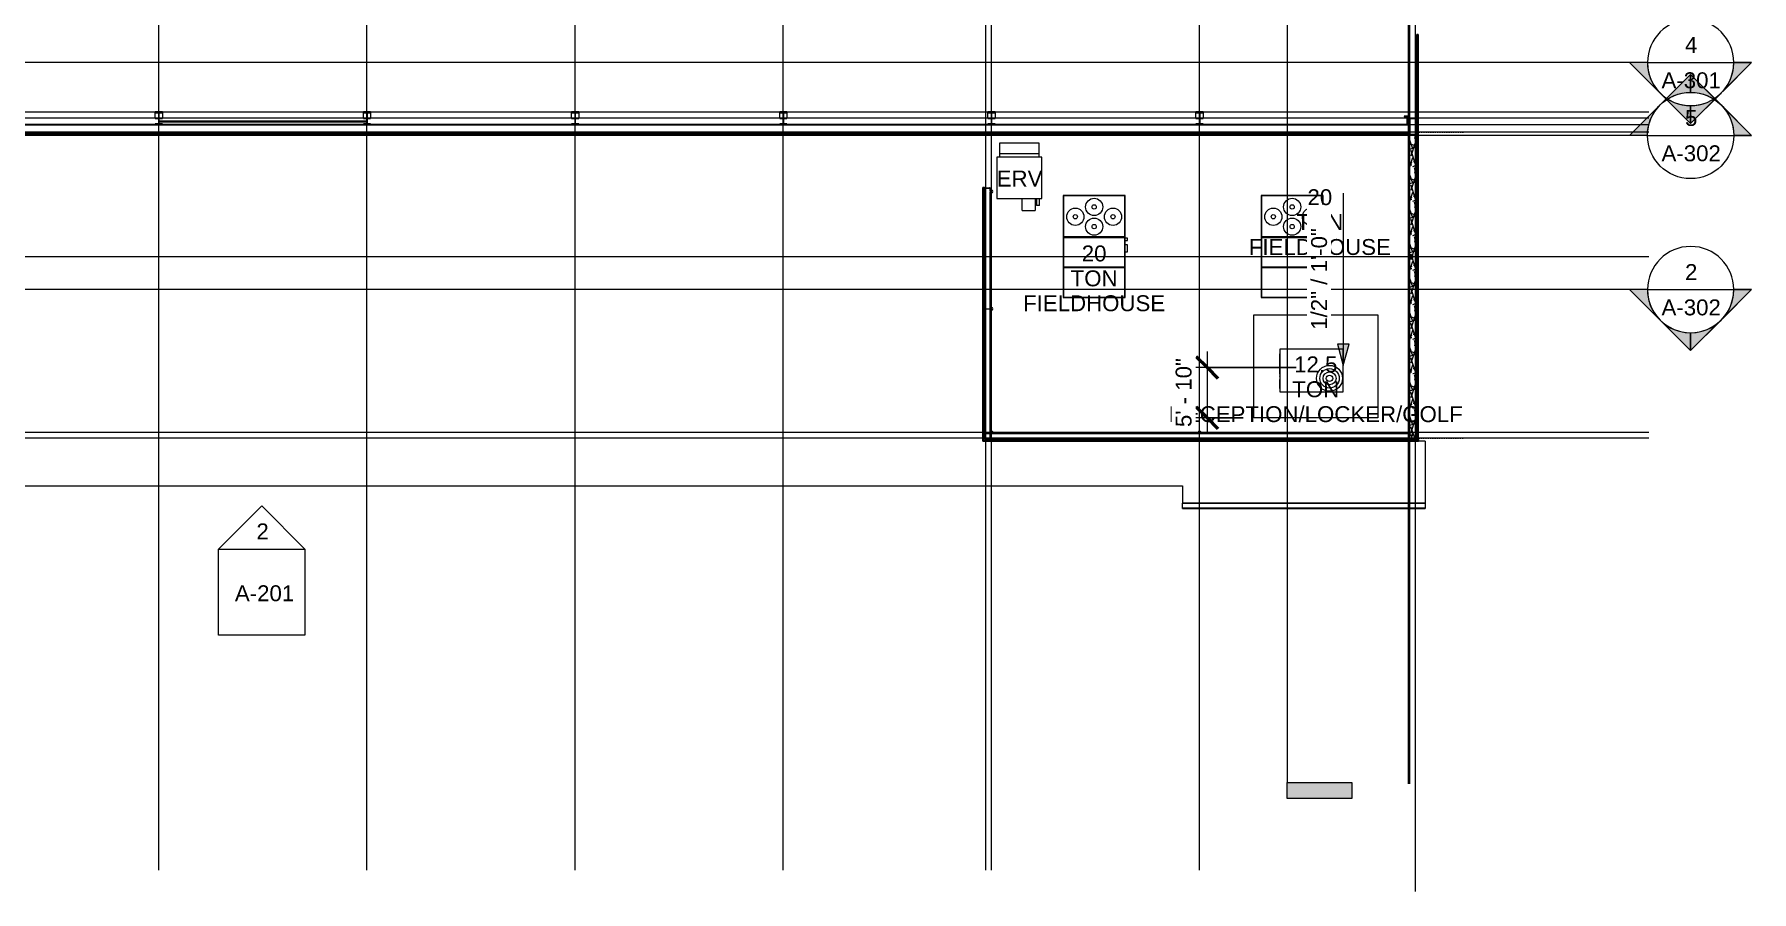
# Model space of a CAD drawing. Header units: inches. Extents: x 21400 to 32582, y -23426 to -19984.
# Drawn here: x 30193 to 32582, y -23426 to -22234 of the extents above; entities that cross this region are included whole.
import ezdxf

# ---------------------------------------------------------------- set-up
doc = ezdxf.new("R2010")
doc.units = ezdxf.units.IN
doc.header["$MEASUREMENT"] = 0
doc.linetypes.add('Dash', pattern=[0.25, 0.125, -0.125])
doc.linetypes.add('Grid Line 1_2_', pattern=[0.875, 0.5, -0.125, 0.125, -0.125])
for name, color, linetype, lineweight in [('A-ANNO-DIMS', 211, 'Continuous', 9), ('A-ANNO-DIMS-240', 211, 'Continuous', 9), ('A-DETL', 90, 'Continuous', 9), ('A-GLAZ-CWMG', 51, 'Continuous', 9), ('A-ROOF', 132, 'Continuous', 9), ('A-ROOF-OTLN', 132, 'Continuous', 9), ('A-WALL', 113, 'Continuous', 9), ('A-WALL-PATT', 111, 'Continuous', 25), ('G-ANNO-DIMS', 111, 'Continuous', 9), ('G-ANNO-SYMB', 111, 'Continuous', 9), ('I-WALL', 2, 'Continuous', 9), ('L-SITE-WALL', 31, 'Continuous', 9), ('M-EQPM', 50, 'Continuous', 9), ('M-EQPM-IDEN', 50, 'Continuous', 9), ('S-BEAM', 12, 'Continuous', 9), ('S-COLS', 52, 'Continuous', 9), ('S-GRID', 1, 'Continuous', 9)]:
    doc.layers.add(name, color=color, linetype=linetype, lineweight=lineweight)
doc.styles.add('Arial_1', font='arial.ttf', dxfattribs={"height": 22.129491})
doc.dimstyles.new('Linear_-_3_32__Arial', dxfattribs={"dimscale": 12, "dimtxt": 22.5, "dimasz": 2.5, "dimexe": 1.875, "dimexo": 1.25, "dimgap": 1.25, "dimtad": 1, "dimdec": 4, "dimrnd": 0.0625, "dimzin": 1, "dimdsep": 46, "dimlunit": 4, "dimtxsty": 'Arial_1', "dimblk1": 'OBLIQUE', "dimblk2": 'OBLIQUE', "dimsah": 1, "dimcen": 0.09, "dimdle": 1.875, "dimazin": 0, "dimtfac": 1, "dimtdec": 4, "dimtix": 1, "dimtmove": 0, "dimatfit": 3, "dimfxl": 1, "dimtvp": 1, "dimtfill": 1, "dimfrac": 2, "dimtolj": 1, "dimtzin": 0, "dimarcsym": 2})
pattern_1 = [(45, (5832.94, 0), (-23.758788, 23.758788), []), (45, (5832.94, 36), (-23.758788, 23.758788), [])]
pattern_2 = [(225, (31524.33, -22360.053), (23.758788, -23.758788), []), (225, (31524.33, -22396.053), (23.758788, -23.758788), [])]
pattern_3 = [(225, (31234.83, -22360.053), (23.758788, -23.758788), []), (225, (31234.83, -22396.053), (23.758788, -23.758788), [])]
pattern_4 = [(225, (30945.33, -22360.053), (23.758788, -23.758788), []), (225, (30945.33, -22396.053), (23.758788, -23.758788), [])]
pattern_5 = [(225, (30655.83, -22360.053), (23.758788, -23.758788), []), (225, (30655.83, -22396.053), (23.758788, -23.758788), [])]
pattern_6 = [(225, (30366.33, -22360.053), (23.758788, -23.758788), []), (225, (30366.33, -22396.053), (23.758788, -23.758788), [])]
pattern_7 = [(225, (31813.83, -22360.053), (23.758788, -23.758788), []), (225, (31813.83, -22396.053), (23.758788, -23.758788), [])]

# ---------------------------------------------------------------- blocks, each defined once
blk = doc.blocks.new('AHU-Rooftop-Carrier 48TC 15-28 ton - TC025-1347267-Roof Low')
at = {"layer": 'M-EQPM'}
for p, q in [((-67.5, 43.2), (-70.7, 43.2)), ((-70.7, 43.2), (-70.7, -43.2)), ((-70.3, 42.5), (-70.3, -42.5)), ((70, 42.7), (-70, 42.7)), ((-44.1, 43.3), (-67.5, 43.3)), ((-67.5, 43.3), (-67.5, 42.7)), ((-67.5, 42.7), (-44.1, 42.7)), ((-44.1, 42.7), (-44.1, 43.3)), ((-20, 43.2), (-44.1, 43.2)), ((-29.1, 42.7), (-29.1, -42.7)), ((-28.1, 42.7), (-28.1, -42.7)), ((9.8, 43.3), (-20, 43.3)), ((-20, 43.3), (-20, 42.7)), ((-20, 42.7), (9.8, 42.7)), ((9.8, 42.7), (9.8, 43.3)), ((70.8, 43.2), (9.8, 43.2)), ((12.6, 42.7), (12.6, -42.7)), ((14.1, 42.7), (14.1, -42.7)), ((70.3, -42.5), (70.3, 42.5)), ((70.8, -43.2), (70.8, 43.2)), ((-70.7, -43.2), (-7.5, -43.2)), ((-70, -42.7), (70, -42.7)), ((2.5, -42.7), (-7.5, -42.7)), ((-7.5, -42.7), (-7.5, -46.3)), ((-7.5, -46.3), (2.5, -46.3)), ((2.5, -46.3), (2.5, -42.7)), ((2.5, -43.2), (8.1, -43.2)), ((11.6, -42.7), (8.1, -42.7)), ((8.1, -42.7), (8.1, -46.3)), ((8.1, -46.3), (11.6, -46.3)), ((11.6, -46.3), (11.6, -42.7)), ((11.6, -43.2), (70.8, -43.2))]:
    blk.add_line(p, q, dxfattribs=at)
for centre, radius in [((41.3, 26.2), 12), ((41.3, 26.2), 3), ((27.6, 0), 12), ((27.6, 0), 3), ((55, 0), 12), ((55, 0), 3), ((41.3, -26.2), 12), ((41.3, -26.2), 3)]:
    blk.add_circle(centre, radius, dxfattribs=at)
for centre, start, end in [((-70, 42.5), 90, 180), ((70, 42.5), 0, 90), ((-70, -42.5), 180, 270), ((70, -42.5), 270, 0)]:
    blk.add_arc(centre, 0.25, start, end, dxfattribs=at)
blk = doc.blocks.new('Carrier_48TC_Standard_Efficiency_Gas_Heat_Electric_Cooling_Packaged_Rooftop_Unit_3_to_15_nominal_tons - 12_5 ton 48TC__14-1350227-Roof Low')
at = {"layer": 'M-EQPM'}
for p, q in [((-92.1, -77.8), (-92.1, 65.7)), ((-92.1, 65.7), (80.1, 65.7)), ((80.1, 65.7), (80.1, -77.8)), ((44.1, 29.7), (-44.1, 29.7)), ((-44.1, 29.7), (-44.1, -29.8)), ((44.1, -29.8), (44.1, 29.7)), ((44.2, 24.7), (44.1, 24.7)), ((44.2, 24.7), (44.2, 12.1)), ((44.1, 12.1), (44.2, 12.1)), ((44.2, 8.1), (44.1, 8.1)), ((44.1, 7.1), (44.2, 7.1)), ((44.2, 4.9), (44.1, 4.9)), ((44.2, 7.1), (44.2, 8.1)), ((44.2, 8.1), (44.2, 7.1)), ((44.2, 4.9), (44.2, -23.5)), ((44.1, -23.5), (44.2, -23.5)), ((-44.1, -29.8), (44.1, -29.8)), ((80.1, -77.8), (-92.1, -77.8))]:
    blk.add_line(p, q, dxfattribs=at)
for radius in [18, 13.5, 9, 4.5]:
    blk.add_circle((-25.1, 10.7), radius, dxfattribs=at)
blk = doc.blocks.new('he3xrtf - 115 V Single Phase-880047-Roof Low')
at = {"layer": 'M-EQPM', "lineweight": 15}
for p, q in [((28.6, 31.2), (-28.6, 31.2)), ((-28.6, 31.2), (-28.6, -31.2)), ((28.6, -31.2), (28.6, 31.2)), ((28.6, 27), (33.8, 27)), ((28.6, -27), (28.6, 27)), ((33.8, 27), (48.5, 27)), ((33.8, 27), (33.8, -27)), ((48.5, 27), (48.5, -27)), ((-45.4, -4), (-28.6, -4)), ((-45.4, -4), (-45.4, -22)), ((-28.6, -22), (-45.4, -22)), ((-38.7, -27.8), (-38.7, -23.8)), ((-28.6, -23.8), (-38.7, -23.8)), ((-28.6, -4), (-28.6, -22)), ((-38.7, -27.8), (-28.6, -27.8)), ((-28.6, -31.2), (28.6, -31.2)), ((33.8, -27), (28.6, -27)), ((48.5, -27), (33.8, -27))]:
    blk.add_line(p, q, dxfattribs=at)
blk = doc.blocks.new('columns and girder2 - one-1334686-Roof Low')
at = {"layer": 'S-BEAM'}
h = blk.add_hatch(dxfattribs=at)
h.set_pattern_fill('FP_5', color=256, style=0, pattern_type=2)
h.set_pattern_definition(pattern_2)
h.paths.add_polyline_path([(-5, -1.3), (-5, -2), (5, -2), (5, -1.3), (0, -1.3)], flags=0)
h.paths.add_polyline_path([(-5, -17), (-5, -18.5), (5, -18.5), (5, -17)], flags=0)
h.paths.add_polyline_path([(5, -1204.9), (-5, -1204.9), (-5, -1206.4), (5, -1206.4)], flags=0)
h.paths.add_polyline_path([(5, -1224.3), (-5, -1224.3), (-5, -1225), (5, -1225)], flags=0)
h = blk.add_hatch(dxfattribs=at)
h.set_pattern_fill('FP_5', color=256, style=0, pattern_type=2)
h.set_pattern_definition(pattern_2)
h.paths.add_polyline_path([(0.6, -2), (-0.6, -2), (-0.6, -17), (0.6, -17)], flags=0)
h.paths.add_polyline_path([(0.6, -1206.4), (-0.6, -1206.4), (-0.6, -1224.3), (0.6, -1224.3)], flags=0)
at = {"layer": 'S-BEAM', "lineweight": 15}
for p, q in [((-5, -1.3), (-5, -2)), ((-5, -2), (5, -2)), ((5, -17), (-5, -17)), ((-5, -17), (-5, -18.5)), ((-5, -18.5), (5, -18.5)), ((0.6, -2), (-0.6, -2)), ((-0.6, -2), (-0.6, -17)), ((-0.6, -17), (0.6, -17)), ((0.6, -17), (0.6, -2)), ((5, -2), (5, -1.3)), ((5, -18.5), (5, -17)), ((5, -1204.9), (-5, -1204.9)), ((-5, -1204.9), (-5, -1206.4)), ((-5, -1206.4), (5, -1206.4)), ((0.6, -1206.4), (-0.6, -1206.4)), ((-0.6, -1206.4), (-0.6, -1224.3)), ((0.6, -1224.3), (0.6, -1206.4)), ((5, -1206.4), (5, -1204.9)), ((5, -1224.3), (-5, -1224.3)), ((-5, -1224.3), (-5, -1225)), ((-0.6, -1224.3), (0.6, -1224.3)), ((5, -1225), (5, -1224.3))]:
    blk.add_line(p, q, dxfattribs=at)
at = {"layer": 'S-BEAM'}
for p, q in [((-5, -17), (-5, -9.2)), ((-0.6, -9.2), (-5, -9.2)), ((5, -9.2), (0.6, -9.2)), ((5, -9.2), (5, -17)), ((-5, -1213.3), (-5, -1206.4)), ((-5, -1213.3), (-0.6, -1213.3)), ((0.6, -1213.3), (5, -1213.3)), ((5, -1206.4), (5, -1213.3))]:
    blk.add_line(p, q, dxfattribs=at)
blk = doc.blocks.new('columns and girder2 - one-V1-Roof Low')
at = {"layer": 'S-BEAM'}
h = blk.add_hatch(dxfattribs=at)
h.set_pattern_fill('FP_6', color=256, style=0, pattern_type=2)
h.set_pattern_definition(pattern_3)
h.paths.add_polyline_path([(0, -1.3), (-5, -1.3), (-5, -2), (5, -2), (5, -1.3)], flags=0)
h.paths.add_polyline_path([(5, -17), (-5, -17), (-5, -18.5), (5, -18.5)], flags=0)
h.paths.add_polyline_path([(5, -1204.9), (-5, -1204.9), (-5, -1206.4), (5, -1206.4)], flags=0)
h.paths.add_polyline_path([(-5, -1224.3), (-5, -1225), (5, -1225), (5, -1224.3)], flags=0)
h = blk.add_hatch(dxfattribs=at)
h.set_pattern_fill('FP_6', color=256, style=0, pattern_type=2)
h.set_pattern_definition(pattern_3)
h.paths.add_polyline_path([(0.6, -2), (-0.6, -2), (-0.6, -17), (0.6, -17)], flags=0)
h.paths.add_polyline_path([(-0.6, -1206.4), (-0.6, -1224.3), (0.6, -1224.3), (0.6, -1206.4)], flags=0)
at = {"layer": 'S-BEAM', "lineweight": 15}
for p, q in [((-5, -1.3), (-5, -2)), ((-5, -2), (5, -2)), ((5, -17), (-5, -17)), ((-5, -17), (-5, -18.5)), ((-5, -18.5), (5, -18.5)), ((0.6, -2), (-0.6, -2)), ((-0.6, -2), (-0.6, -17)), ((-0.6, -17), (0.6, -17)), ((0.6, -17), (0.6, -2)), ((5, -2), (5, -1.3)), ((5, -18.5), (5, -17)), ((5, -1204.9), (-5, -1204.9)), ((-5, -1204.9), (-5, -1206.4)), ((-5, -1206.4), (5, -1206.4)), ((0.6, -1206.4), (-0.6, -1206.4)), ((-0.6, -1206.4), (-0.6, -1224.3)), ((0.6, -1224.3), (0.6, -1206.4)), ((5, -1206.4), (5, -1204.9)), ((5, -1224.3), (-5, -1224.3)), ((-5, -1224.3), (-5, -1225)), ((-0.6, -1224.3), (0.6, -1224.3)), ((5, -1225), (5, -1224.3))]:
    blk.add_line(p, q, dxfattribs=at)
at = {"layer": 'S-BEAM'}
for p, q in [((-5, -17), (-5, -9.2)), ((-0.6, -9.2), (-5, -9.2)), ((5, -9.2), (0.6, -9.2)), ((5, -9.2), (5, -17)), ((-5, -1213.3), (-5, -1206.4)), ((-5, -1213.3), (-0.6, -1213.3)), ((0.6, -1213.3), (5, -1213.3)), ((5, -1206.4), (5, -1213.3))]:
    blk.add_line(p, q, dxfattribs=at)
blk = doc.blocks.new('columns and girder2 - one-V2-Roof Low')
at = {"layer": 'S-BEAM'}
h = blk.add_hatch(dxfattribs=at)
h.set_pattern_fill('FP_7', color=256, style=0, pattern_type=2)
h.set_pattern_definition(pattern_4)
h.paths.add_polyline_path([(0, -1.3), (-5, -1.3), (-5, -2), (5, -2), (5, -1.3)], flags=0)
h.paths.add_polyline_path([(5, -17), (-5, -17), (-5, -18.5), (5, -18.5)], flags=0)
h.paths.add_polyline_path([(-5, -1204.9), (-5, -1206.4), (5, -1206.4), (5, -1204.9)], flags=0)
h.paths.add_polyline_path([(-5, -1224.3), (-5, -1225), (5, -1225), (5, -1224.3)], flags=0)
h = blk.add_hatch(dxfattribs=at)
h.set_pattern_fill('FP_7', color=256, style=0, pattern_type=2)
h.set_pattern_definition(pattern_4)
h.paths.add_polyline_path([(0.6, -2), (-0.6, -2), (-0.6, -17), (0.6, -17)], flags=0)
h.paths.add_polyline_path([(-0.6, -1206.4), (-0.6, -1224.3), (0.6, -1224.3), (0.6, -1206.4)], flags=0)
at = {"layer": 'S-BEAM', "lineweight": 15}
for p, q in [((-5, -1.3), (-5, -2)), ((-5, -2), (5, -2)), ((5, -17), (-5, -17)), ((-5, -17), (-5, -18.5)), ((-5, -18.5), (5, -18.5)), ((0.6, -2), (-0.6, -2)), ((-0.6, -2), (-0.6, -17)), ((-0.6, -17), (0.6, -17)), ((0.6, -17), (0.6, -2)), ((5, -2), (5, -1.3)), ((5, -18.5), (5, -17)), ((5, -1204.9), (-5, -1204.9)), ((-5, -1204.9), (-5, -1206.4)), ((-5, -1206.4), (5, -1206.4)), ((0.6, -1206.4), (-0.6, -1206.4)), ((-0.6, -1206.4), (-0.6, -1224.3)), ((0.6, -1224.3), (0.6, -1206.4)), ((5, -1206.4), (5, -1204.9)), ((5, -1224.3), (-5, -1224.3)), ((-5, -1224.3), (-5, -1225)), ((-0.6, -1224.3), (0.6, -1224.3)), ((5, -1225), (5, -1224.3))]:
    blk.add_line(p, q, dxfattribs=at)
at = {"layer": 'S-BEAM'}
for p, q in [((-5, -17), (-5, -9.2)), ((-0.6, -9.2), (-5, -9.2)), ((5, -9.2), (0.6, -9.2)), ((5, -9.2), (5, -17)), ((-5, -1213.3), (-5, -1206.4)), ((-5, -1213.3), (-0.6, -1213.3)), ((0.6, -1213.3), (5, -1213.3)), ((5, -1206.4), (5, -1213.3))]:
    blk.add_line(p, q, dxfattribs=at)
blk = doc.blocks.new('columns and girder2 - one-V3-Roof Low')
at = {"layer": 'S-BEAM'}
h = blk.add_hatch(dxfattribs=at)
h.set_pattern_fill('FP_8', color=256, style=0, pattern_type=2)
h.set_pattern_definition(pattern_5)
h.paths.add_polyline_path([(5, -1.3), (-5, -1.3), (-5, -2), (5, -2)], flags=0)
h.paths.add_polyline_path([(5, -17), (-5, -17), (-5, -18.5), (5, -18.5)], flags=0)
h.paths.add_polyline_path([(-3.2, -1204.9), (-5, -1204.9), (-5, -1206.4), (5, -1206.4), (5, -1204.9)], flags=0)
h.paths.add_polyline_path([(-5, -1224.3), (-5, -1225), (5, -1225), (5, -1224.3)], flags=0)
h = blk.add_hatch(dxfattribs=at)
h.set_pattern_fill('FP_8', color=256, style=0, pattern_type=2)
h.set_pattern_definition(pattern_5)
h.paths.add_polyline_path([(0.6, -2), (-0.6, -2), (-0.6, -17), (0.6, -17), (0.6, -5.7), (0.2, -5.6), (0.2, -5.6), (-0.2, -5.6), (-0.3, -5.4), (-0.2, -4.8), (-0.2, -4.8), (0, -4.7), (0.6, -4.7), (0.6, -3.9)], flags=0)
h.paths.add_polyline_path([(0.6, -1206.4), (-0.6, -1206.4), (-0.6, -1224.3), (0.6, -1224.3), (0.6, -1216.2), (-0.1, -1216.2), (-0.3, -1216.1), (-0.3, -1215.5), (-0.3, -1215.4), (0, -1215.2), (0.6, -1215.2), (0.6, -1214.4)], flags=0)
at = {"layer": 'S-BEAM', "lineweight": 15}
for p, q in [((-5, -1.3), (-5, -2)), ((-5, -2), (5, -2)), ((5, -17), (-5, -17)), ((-5, -17), (-5, -18.5)), ((-5, -18.5), (5, -18.5)), ((0.6, -2), (-0.6, -2)), ((-0.6, -2), (-0.6, -17)), ((-0.6, -17), (0.6, -17)), ((0.6, -4.7), (0.6, -2)), ((0.6, -17), (0.6, -5.7)), ((5, -2), (5, -1.3)), ((5, -18.5), (5, -17)), ((5, -1204.9), (-5, -1204.9)), ((-5, -1204.9), (-5, -1206.4)), ((-5, -1206.4), (5, -1206.4)), ((0.6, -1206.4), (-0.6, -1206.4)), ((-0.6, -1206.4), (-0.6, -1224.3)), ((0.6, -1215.2), (0.6, -1206.4)), ((0.6, -1224.3), (0.6, -1216.2)), ((5, -1206.4), (5, -1204.9)), ((5, -1224.3), (-5, -1224.3)), ((-5, -1224.3), (-5, -1225)), ((-0.6, -1224.3), (0.6, -1224.3)), ((5, -1225), (5, -1224.3))]:
    blk.add_line(p, q, dxfattribs=at)
at = {"layer": 'S-BEAM'}
for p, q in [((-5, -17), (-5, -9.2)), ((-0.6, -9.2), (-5, -9.2)), ((5, -9.2), (0.6, -9.2)), ((5, -9.2), (5, -17)), ((-5, -1213.3), (-5, -1206.4)), ((-5, -1213.3), (-0.6, -1213.3)), ((0.6, -1213.3), (5, -1213.3)), ((5, -1206.4), (5, -1213.3))]:
    blk.add_line(p, q, dxfattribs=at)
blk = doc.blocks.new('columns and girder2 - one-V4-Roof Low')
at = {"layer": 'S-BEAM'}
h = blk.add_hatch(dxfattribs=at)
h.set_pattern_fill('FP_9', color=256, style=0, pattern_type=2)
h.set_pattern_definition(pattern_6)
h.paths.add_polyline_path([(-5, -1.3), (-5, -2), (5, -2), (5, -1.3), (0, -1.3)], flags=0)
h.paths.add_polyline_path([(1, -17), (-5, -17), (-5, -18.5), (5, -18.5), (5, -17)], flags=0)
h.paths.add_polyline_path([(5, -1204.9), (-5, -1204.9), (-5, -1206.4), (5, -1206.4)], flags=0)
h.paths.add_polyline_path([(-5, -1224.3), (-5, -1225), (5, -1225), (5, -1224.3)], flags=0)
h = blk.add_hatch(dxfattribs=at)
h.set_pattern_fill('FP_9', color=256, style=0, pattern_type=2)
h.set_pattern_definition(pattern_6)
h.paths.add_polyline_path([(0.6, -2), (-0.6, -2), (-0.6, -4.7), (0.1, -4.8), (0.3, -4.9), (0.4, -5.3), (0.3, -5.6), (-0.2, -5.7), (-0.6, -5.7), (-0.6, -17), (0.6, -17), (0.6, -3.9)], flags=0)
h.paths.add_polyline_path([(-0.6, -1206.4), (-0.6, -1215.2), (-0.3, -1215.2), (0, -1215.5), (0, -1215.9), (0, -1216.1), (-0.5, -1216.2), (-0.6, -1216.2), (-0.6, -1224.3), (0.6, -1224.3), (0.6, -1206.4)], flags=0)
at = {"layer": 'S-BEAM', "lineweight": 15}
for p, q in [((-5, -1.3), (-5, -2)), ((-5, -2), (5, -2)), ((5, -17), (-5, -17)), ((-5, -17), (-5, -18.5)), ((-5, -18.5), (5, -18.5)), ((0.6, -2), (-0.6, -2)), ((-0.6, -2), (-0.6, -4.7)), ((-0.6, -5.7), (-0.6, -17)), ((-0.6, -17), (0.6, -17)), ((0.6, -17), (0.6, -2)), ((5, -2), (5, -1.3)), ((5, -18.5), (5, -17)), ((5, -1204.9), (-5, -1204.9)), ((-5, -1204.9), (-5, -1206.4)), ((-5, -1206.4), (5, -1206.4)), ((0.6, -1206.4), (-0.6, -1206.4)), ((-0.6, -1206.4), (-0.6, -1215.2)), ((-0.6, -1216.2), (-0.6, -1224.3)), ((0.6, -1224.3), (0.6, -1206.4)), ((5, -1206.4), (5, -1204.9)), ((5, -1224.3), (-5, -1224.3)), ((-5, -1224.3), (-5, -1225)), ((-0.6, -1224.3), (0.6, -1224.3)), ((5, -1225), (5, -1224.3))]:
    blk.add_line(p, q, dxfattribs=at)
at = {"layer": 'S-BEAM'}
for p, q in [((-5, -17), (-5, -9.2)), ((-0.6, -9.2), (-5, -9.2)), ((5, -9.2), (0.6, -9.2)), ((5, -9.2), (5, -17)), ((-5, -1213.3), (-5, -1206.4)), ((-5, -1213.3), (-0.6, -1213.3)), ((0.6, -1213.3), (5, -1213.3)), ((5, -1206.4), (5, -1213.3))]:
    blk.add_line(p, q, dxfattribs=at)
blk = doc.blocks.new('columns and girder2 - one-V10-Roof Low')
at = {"layer": 'S-BEAM'}
h = blk.add_hatch(dxfattribs=at)
h.set_pattern_fill('FP_15', color=256, style=0, pattern_type=2)
h.set_pattern_definition(pattern_7)
h.paths.add_polyline_path([(5, -1.3), (-5, -1.3), (-5, -2), (5, -2)], flags=0)
h.paths.add_polyline_path([(-5, -17), (-5, -18.5), (5, -18.5), (5, -17)], flags=0)
h.paths.add_polyline_path([(5, -1204.9), (-5, -1204.9), (-5, -1206.4), (5, -1206.4)], flags=0)
h.paths.add_polyline_path([(-5, -1224.3), (-5, -1225), (5, -1225), (5, -1224.3), (-0.1, -1224.3)], flags=0)
h = blk.add_hatch(dxfattribs=at)
h.set_pattern_fill('FP_15', color=256, style=0, pattern_type=2)
h.set_pattern_definition(pattern_7)
h.paths.add_polyline_path([(0.6, -2), (-0.6, -2), (-0.6, -17), (0.6, -17)], flags=0)
h.paths.add_polyline_path([(-0.6, -1206.4), (-0.6, -1224.3), (0.6, -1224.3), (0.6, -1206.4)], flags=0)
at = {"layer": 'S-BEAM', "lineweight": 15}
for p, q in [((-5, -1.3), (-5, -2)), ((-5, -2), (5, -2)), ((5, -17), (-5, -17)), ((-5, -17), (-5, -18.5)), ((-5, -18.5), (5, -18.5)), ((0.6, -2), (-0.6, -2)), ((-0.6, -2), (-0.6, -17)), ((-0.6, -17), (0.6, -17)), ((0.6, -17), (0.6, -2)), ((5, -2), (5, -1.3)), ((5, -18.5), (5, -17)), ((5, -1204.9), (-5, -1204.9)), ((-5, -1204.9), (-5, -1206.4)), ((-5, -1206.4), (5, -1206.4)), ((0.6, -1206.4), (-0.6, -1206.4)), ((-0.6, -1206.4), (-0.6, -1224.3)), ((0.6, -1224.3), (0.6, -1206.4)), ((5, -1206.4), (5, -1204.9)), ((5, -1224.3), (-5, -1224.3)), ((-5, -1224.3), (-5, -1225)), ((-0.6, -1224.3), (0.6, -1224.3)), ((5, -1225), (5, -1224.3))]:
    blk.add_line(p, q, dxfattribs=at)
at = {"layer": 'S-BEAM'}
for p, q in [((-5, -17), (-5, -9.2)), ((-0.6, -9.2), (-5, -9.2)), ((5, -9.2), (0.6, -9.2)), ((5, -9.2), (5, -17)), ((-5, -1213.3), (-5, -1206.4)), ((-5, -1213.3), (-0.6, -1213.3)), ((0.6, -1213.3), (5, -1213.3)), ((5, -1206.4), (5, -1213.3))]:
    blk.add_line(p, q, dxfattribs=at)
blk = doc.blocks.new('Girt_C - 8_D-1253520-Roof Low')
at = {"layer": 'S-BEAM'}
for p, q in [((26273.4, -22350.9), (26273.4, -22359.1)), ((26273.4, -22350.9), (26273.6, -22350.9)), ((26273.6, -22350.9), (26281.2, -22350.9)), ((26281.2, -22350.9), (26281.4, -22350.9)), ((26281.4, -22372.9), (26281.4, -22350.9)), ((26273.4, -22359.6), (26273.4, -22372.9))]:
    blk.add_line(p, q, dxfattribs=at)
blk = doc.blocks.new('Girt_C - 8_D-1253561-Roof Low')
at = {"layer": 'S-BEAM'}
for p, q in [((25682.1, -22447.2), (25681.5, -22447.2)), ((25681.6, -22447.4), (25681.6, -22447.2)), ((25681.6, -22447.2), (25682.2, -22447.2)), ((25681.6, -22447.4), (25681.6, -22447.2)), ((25689.3, -22447.4), (25681.7, -22447.4)), ((25681.7, -22447.4), (25689.3, -22447.4)), ((25682.2, -22447.2), (25682.2, -22447.4)), ((25689.5, -22447.2), (25688.9, -22447.2)), ((25688.9, -22447.2), (25689.4, -22447.2)), ((25688.9, -22447.2), (25688.9, -22447.4)), ((25689.4, -22447.2), (25689.4, -22447.4)), ((25689.4, -22447.2), (25689.4, -22447.4)), ((25689.5, -22447.4), (25689.5, -22447.2)), ((25689.5, -22451.6), (25689.5, -22447.4)), ((25689.5, -22614.9), (25689.5, -22452.7))]:
    blk.add_line(p, q, dxfattribs=at)
for centre, major_axis, start_param, end_param in [((25681.7, -22447.4), (0.188, 0), 3.141593, 4.712389), ((25681.7, -22447.4), (0.0782, 0), 3.194692, 4.712389), ((25689.3, -22447.4), (0.0782, 0), 4.712389, 6.246137), ((25689.3, -22447.4), (0.188, 0), 4.712389, 6.283185)]:
    blk.add_ellipse(centre, major_axis=major_axis, ratio=0.041631, start_param=start_param, end_param=end_param, dxfattribs=at)
blk = doc.blocks.new('Girt_Z - 10_D-1241661-Roof Low')
at = {"layer": 'S-BEAM'}
for p, q in [((26272.9, -22360.1), (22791.4, -22360.1)), ((26272.9, -22360.2), (22791.4, -22360.2)), ((26265.4, -22359.6), (22799.4, -22359.6)), ((26272.9, -22359.6), (26272.9, -22360.1)), ((26272.9, -22360.1), (26272.9, -22360.2))]:
    blk.add_line(p, q, dxfattribs=at)
blk = doc.blocks.new('Girt_Z - 10_D-1223975-Roof Low')
at = {"layer": 'S-BEAM'}
for p, q in [((26271.4, -22233.7), (26271.4, -22347.6)), ((26272, -22233.7), (26272, -22347.6)), ((26272, -22233.7), (26272, -22347.6)), ((26281.4, -22350.9), (26281.4, -22233.7)), ((26271.4, -22348), (26271.4, -22359.1)), ((26272, -22348), (26272, -22359.1)), ((26272, -22348), (26272, -22359.1))]:
    blk.add_line(p, q, dxfattribs=at)
blk = doc.blocks.new('Rectangular Mullion - Profile_Polycarbonate_right-1125060-Roof Low')
at = {"layer": 'A-GLAZ-CWMG', "lineweight": 13}
for p, q in [((0, 1.141125), (-3.622, 1.141125)), ((-3.622, 1.141125), (-3.622, 0.787125)), ((-3.622, 0.787125), (-3.372, 0.787125)), ((-3.5595, 0.849625), (-3.5595, 1.078625)), ((-3.5595, 1.078625), (-0.0625, 1.078625)), ((-3.372, 0.849625), (-3.5595, 0.849625)), ((-3.372, 0.787125), (-3.372, 0.849625)), ((-0.0625, 1.078625), (-0.0625, -0.922375)), ((0, -0.984875), (0, 1.141125)), ((-2.7715, -0.859875), (-2.834, -0.859875)), ((-2.834, -0.859875), (-2.834, -0.984875)), ((-2.834, -0.984875), (0, -0.984875)), ((-2.7715, -0.922375), (-2.7715, -0.859875)), ((-0.0625, -0.922375), (-2.7715, -0.922375))]:
    blk.add_line(p, q, dxfattribs=at)
blk = doc.blocks.new('Girt_C - 8_D-1355457-Roof Low')
at = {"layer": 'S-BEAM'}
for p, q in [((25690.8, -22789.2), (25689.6, -22789.2)), ((25689.6, -22789.4), (25689.6, -22789.2)), ((25689.6, -22797), (25689.6, -22789.4)), ((25689.6, -22797.2), (25689.6, -22797)), ((25980.3, -22789.2), (25692, -22789.2)), ((26272.7, -22789.2), (25981.5, -22789.2)), ((26273.4, -22797.1), (26273.4, -22797.2))]:
    blk.add_line(p, q, dxfattribs=at)
blk = doc.blocks.new('Girt_C - 8_D-1264130-Roof Low')
at = {"layer": 'S-BEAM'}
for p, q in [((25681.5, -22615.4), (25681.7, -22615.4)), ((25681.7, -22615.4), (25689.3, -22615.4)), ((25689.5, -22786.8), (25689.5, -22616)), ((25681.7, -22789.1), (25681.5, -22789.1)), ((25689.3, -22789.1), (25681.7, -22789.1)), ((25689.5, -22789.1), (25689.3, -22789.1)), ((25689.5, -22789.1), (25689.5, -22787.9))]:
    blk.add_line(p, q, dxfattribs=at)
blk = doc.blocks.new('Round Bar - 1_-1257056-Roof Low')
at = {"layer": 'S-BEAM'}
for p, q in [((24678.6, -22354.3), (24533.4, -22354.3)), ((24533.4, -22355.3), (24678.6, -22355.3))]:
    blk.add_line(p, q, dxfattribs=at)
for start_param, end_param in [(0, 3.141593), (3.141593, 6.283185)]:
    blk.add_ellipse((24533.4, -22354.8), major_axis=(0, 0.5), ratio=0.73532, start_param=start_param, end_param=end_param, dxfattribs=at)
blk = doc.blocks.new('Round Bar - 1_-1257174-Roof Low')
at = {"layer": 'S-BEAM'}
for p, q in [((24822.9, -22354.3), (24677.6, -22354.3)), ((24677.7, -22355.3), (24822.9, -22355.3))]:
    blk.add_line(p, q, dxfattribs=at)
for start_param, end_param in [(0, 3.141593), (3.141593, 6.283185)]:
    blk.add_ellipse((24822.9, -22354.8), major_axis=(0, 0.5), ratio=0.73532, start_param=start_param, end_param=end_param, dxfattribs=at)
blk = doc.blocks.new('Section - 3_32_ x 3_8_-18514-Roof Low')
at = {"layer": 'G-ANNO-SYMB'}
blk.add_hatch(color=256, dxfattribs=at).paths.add_polyline_path([(0, 0.375), (0, 0), (-0.09375, 0), (-0.09375, 0.375)], flags=0)
for p, q in [((0, 0.375), (-0.09375, 0.375)), ((-0.09375, 0.375), (-0.09375, 0)), ((0, 0), (0, 0.375)), ((-0.09375, 0), (0, 0))]:
    blk.add_line(p, q, dxfattribs=at)
blk = doc.blocks.new('Section - Section Head - Filled-1526-Roof Low')
at = {"layer": 'G-ANNO-SYMB'}
h = blk.add_hatch(color=256, dxfattribs=at)
edge = h.paths.add_edge_path(flags=0)
edge.add_line((-0.4268, 0.1768), (-0.25, 0.3536))
edge.add_line((-0.25, 0.3536), (-0.25, 0.25))
edge.add_arc((-0.25, 0), 0.25, 90, 135)
h = blk.add_hatch(color=256, dxfattribs=at)
edge = h.paths.add_edge_path(flags=0)
edge.add_arc((-0.25, 0), 0.25, 45, 90)
edge.add_line((-0.25, 0.25), (-0.25, 0.3536))
edge.add_line((-0.25, 0.3536), (-0.0732, 0.1768))
h = blk.add_hatch(color=256, dxfattribs=at)
edge = h.paths.add_edge_path(flags=0)
edge.add_arc((-0.25, 0), 0.2503, 137.9216, 180)
edge.add_line((-0.5003, 0), (-0.6036, 0))
edge.add_line((-0.6036, 0), (-0.4358, 0.1678))
h = blk.add_hatch(color=256, dxfattribs=at)
edge = h.paths.add_edge_path(flags=0)
edge.add_line((-0.0642, 0.1678), (0.1036, 0))
edge.add_line((0.1036, 0), (0.0003, 0))
edge.add_arc((-0.25, 0), 0.2503, 0, 42.0784)
for p, q in [((-0.25, 0.3536), (-0.6036, 0)), ((-0.25, 0.3536), (-0.4268, 0.1768)), ((-0.25, 0.3536), (0.1036, 0)), ((-0.25, 0.25), (-0.25, 0.3536)), ((-0.0732, 0.1768), (-0.25, 0.3536)), ((-0.25, 0.3536), (-0.25, 0.25)), ((-0.4358, 0.1678), (-0.6036, 0)), ((0.1036, 0), (-0.0642, 0.1678)), ((-0.6036, 0), (-0.5003, 0)), ((0.0003, 0), (0.1036, 0)), ((-0.5, 0), (-0.6036, 0)), ((0, 0), (0.1036, 0))]:
    blk.add_line(p, q, dxfattribs=at)
for radius, start, end in [(0.25, 360, 180), (0.25, 90, 135), (0.25, 45, 90), (0.2503, 137.9216, 180), (0.2503, 0, 42.0784), (0.25, 180, 360)]:
    blk.add_arc((-0.25, 0), radius, start, end, dxfattribs=at)
blk = doc.blocks.new('Elevation - Detail Number-93309-Roof Low')
at = {"layer": 'G-ANNO-SYMB'}
for p, q in [((-0.25, -0.25), (-0.25, 0.25)), ((-0.25, 0.25), (0.25, 0.25)), ((0.25, 0.25), (0.25, -0.25)), ((0.25, -0.25), (-0.25, -0.25))]:
    blk.add_line(p, q, dxfattribs=at)
blk = doc.blocks.new('Elevation - Detail Number-93036-Roof Low')
at = {"layer": 'G-ANNO-SYMB'}
for p, q in [((0, 0.25), (-0.25, 0)), ((0.25, 0), (0, 0.25)), ((-0.25, 0), (0.25, 0))]:
    blk.add_line(p, q, dxfattribs=at)
blk = doc.blocks.new('DIMBLOCK1-Roof Low')
at = {"layer": 'A-ANNO-DIMS-240', "lineweight": 50}
for p, q in [((31824.2, -22697.1), (31809.2, -22682.1)), ((31824.2, -22697.1), (31839.2, -22712.1)), ((31824.2, -22767.1), (31809.2, -22752.1)), ((31824.2, -22767.1), (31839.2, -22782.1))]:
    blk.add_line(p, q, dxfattribs=at)
at = {"layer": 'A-ANNO-DIMS-240'}
for p, q in [((31824.2, -22674.6), (31824.2, -22789.6)), ((31948, -22697.1), (31801.7, -22697.1)), ((31824.2, -22697.1), (31948, -22697.1)), ((31874.4, -22767.1), (31801.7, -22767.1)), ((31824.2, -22767.1), (31874.4, -22767.1))]:
    blk.add_line(p, q, dxfattribs=at)
at = {"layer": 'A-ANNO-DIMS-240', "color": 0, "insert": (31780.5, -22779.8), "char_height": 22.13, "width": 114.646, "attachment_point": 1, "rotation": 90, "line_spacing_factor": 0.938532, "style": 'Arial_1', "bg_fill": 3, "box_fill_scale": 1.25, "bg_fill_color": 0, "bg_fill_transparency": 0}
blk.add_mtext('5\' - 10"', dxfattribs=at)
blk = doc.blocks.new('_Oblique')
at = {"color": 0, "linetype": 'ByBlock', "lineweight": -2}
blk.add_line((-0.5, -0.5), (0.5, 0.5), dxfattribs=at)

msp = doc.modelspace()

# ---------------------------------------------------------------- hatches: boundary and pattern name
at = {"layer": 'A-WALL-PATT', "lineweight": 9, "transparency": 33554649}
for points in [[(32117.61681, -22372.61531), (32117.61681, -22233.74031), (32116.04201, -22233.74031), (32116.04201, -22372.61531)], [(29985.15399, -22372.60634), (32105.51691, -22372.60634), (32105.51691, -22371.03154), (28611.89091, -22371.03154), (28611.89091, -22372.60634), (29708.68274, -22372.60634)]]:
    msp.add_hatch(color=256, dxfattribs=at).paths.add_polyline_path(points, flags=0)
at = {"layer": 'A-WALL-PATT', "lineweight": 9}
h = msp.add_hatch(dxfattribs=at)
h.set_pattern_fill('FP_3', color=256, style=0, pattern_type=2)
h.set_pattern_definition([(161.57, (5834.139, 1.2), (-9.60067494, -0.00082924), [0, -68.304, 7.584, 0]), (18.43, (5831.739, 1.2), (-9.60067494, 0.00082924), [0, -68.304, 7.584, 0]), (108.43, (5834.139, 1.2), (4.79826437, -24.00210197), [22.764, -53.124]), (71.57, (5831.739, 1.2), (4.79826437, 24.00210197), [22.764, -53.124])])
h.paths.add_polyline_path([(32110.52672, -22796.30281), (32114.32941, -22796.30281), (32114.32941, -22373.67781), (32106.32941, -22373.67781), (32106.32941, -22796.30281)], flags=0)
h = msp.add_hatch(dxfattribs=at)
h.set_pattern_fill('FP_4', color=256, style=0, pattern_type=2)
h.set_pattern_definition([(0, (5832.94, 0), (0, 30), []), (90, (5832.94, 0), (-30, 2e-15), [])])
h.paths.add_polyline_path([(32115.82941, -22796.30281), (32115.82941, -22373.67781), (32114.82941, -22373.67781), (32114.82941, -22796.30281)], flags=0)
at = {"layer": 'G-ANNO-DIMS'}
msp.add_hatch(color=256, dxfattribs=at).paths.add_polyline_path([(32013.6307, -22694.37105), (32021.66917, -22664.37105), (32005.59222, -22664.37105)], flags=0)
at = {"layer": 'S-COLS'}
h = msp.add_hatch(dxfattribs=at)
h.set_pattern_fill('FP_2', color=256, style=0, pattern_type=2)
h.set_pattern_definition(pattern_1)
h.paths.add_polyline_path([(32106.32941, -22359.55281), (32106.32941, -22359.11922), (32103.16534, -22359.11922), (32102.67645, -22358.91671), (32102.47394, -22358.42781), (32102.47394, -22348.67781), (32102.67645, -22348.18891), (32103.16534, -22347.9864), (32106.32941, -22347.9864), (32106.32941, -22347.55281), (32098.32941, -22347.55281), (32098.32941, -22347.9864), (32101.49347, -22347.9864), (32101.98237, -22348.18891), (32102.18487, -22348.67781), (32102.18487, -22358.42781), (32101.98237, -22358.91671), (32101.49347, -22359.11922), (32098.32941, -22359.11922), (32098.32941, -22359.55281)], flags=0)
h = msp.add_hatch(dxfattribs=at)
h.set_pattern_fill('FP_2', color=256, style=0, pattern_type=2)
h.set_pattern_definition(pattern_1)
h.paths.add_polyline_path([(31524.77445, -22789.25267), (31525.57639, -22788.86647), (31526.13134, -22788.17058), (31526.32941, -22787.30281), (31526.13134, -22786.43504), (31525.57639, -22785.73915), (31524.77445, -22785.35295), (31523.88436, -22785.35295), (31523.02531, -22785.81076), (31522.52747, -22786.43504), (31522.32941, -22787.30281), (31522.52747, -22788.17058), (31523.08243, -22788.86647), (31523.88436, -22789.25267)], flags=0)
h.paths.add_polyline_path([(31524.32941, -22789.09781), (31523.43191, -22788.85733), (31522.77489, -22788.20031), (31522.53441, -22787.30281), (31522.77489, -22786.40531), (31523.43191, -22785.74829), (31524.32941, -22785.50781), (31525.22691, -22785.74829), (31525.88392, -22786.40531), (31526.12441, -22787.30281), (31525.88392, -22788.20031), (31525.22691, -22788.85733)], flags=0)

# ---------------------------------------------------------------- linework, layer by layer
at = {"layer": 'A-DETL', "linetype": 'Dash'}
for p, q in [((32114.32941, -22369.55281), (32116.04201, -22369.55281)), ((32116.04201, -22369.55281), (32117.61681, -22369.55281)), ((32117.61681, -22369.55281), (32181.42488, -22369.55281)), ((32117.64191, -22795.30281), (32181.42488, -22795.30281))]:
    msp.add_line(p, q, dxfattribs=at)
at = {"layer": 'A-ROOF'}
for p, q in [((32105.57941, -22372.92781), (32105.57941, -22372.80381)), ((32127.32941, -22799.17781), (32118.07941, -22799.17781)), ((32127.32941, -22799.17781), (32127.32941, -22885.61531)), ((30100.82941, -22861.61531), (31789.82941, -22861.61531)), ((31789.82941, -22861.61531), (31789.82941, -22885.61531)), ((31789.82941, -22885.61531), (32127.32941, -22885.61531))]:
    msp.add_line(p, q, dxfattribs=at)
at = {"layer": 'A-ROOF-OTLN'}
for p, q in [((31789.82941, -22893.16462), (31789.82941, -22885.61531)), ((32127.32941, -22885.67781), (31789.82941, -22885.67781)), ((32127.32941, -22892.55281), (31789.82941, -22892.55281)), ((31789.82941, -22893.16462), (32127.32941, -22893.16462)), ((32127.32941, -22885.61531), (32127.32941, -22893.16462))]:
    msp.add_line(p, q, dxfattribs=at)
at = {"layer": 'A-WALL', "lineweight": 25}
for p, q in [((32116.04201, -22233.74031), (32116.04201, -22372.61531)), ((32117.61681, -22233.74031), (32116.04201, -22233.74031)), ((32117.61681, -22372.61531), (32117.61681, -22233.74031)), ((32105.51691, -22371.03154), (28611.89091, -22371.03154)), ((28611.89091, -22372.60634), (32105.51691, -22372.60634)), ((32105.51691, -22372.60634), (32105.51691, -22371.03154)), ((32116.04201, -22372.61531), (32117.61681, -22372.61531))]:
    msp.add_line(p, q, dxfattribs=at)
at = {"layer": 'A-WALL'}
for p, q in [((32106.32941, -22796.30281), (32106.32941, -22373.67781)), ((32115.82941, -22373.67781), (32106.32941, -22373.67781)), ((32114.32941, -22796.30281), (32114.32941, -22373.67781)), ((32114.82941, -22796.30281), (32114.82941, -22373.67781)), ((32115.82941, -22797.05281), (32115.82941, -22372.92781)), ((32117.32941, -22797.05281), (32117.32941, -22372.92781)), ((31512.82941, -22446.67781), (31512.82941, -22798.80281)), ((32118.07941, -22798.80281), (31512.82941, -22798.80281)), ((32106.32941, -22796.30281), (32115.82941, -22796.30281))]:
    msp.add_line(p, q, dxfattribs=at)
at = {"layer": 'G-ANNO-DIMS'}
for p, q in [((32013.6307, -22454.37105), (32013.6307, -22694.37105)), ((32021.66917, -22664.37105), (32005.59222, -22664.37105)), ((32005.59222, -22664.37105), (32013.6307, -22694.37105)), ((32013.6307, -22694.37105), (32021.66917, -22664.37105))]:
    msp.add_line(p, q, dxfattribs=at)
at = {"layer": 'G-ANNO-SYMB'}
for p, q in [((31935.75614, -20315.10083), (31935.75614, -23273.8711)), ((32436.76284, -22272.83309), (27533.39821, -22272.83309)), ((32436.76284, -22272.83309), (32556.76284, -22272.83309)), ((32436.76284, -22374.35697), (27533.39821, -22374.35697)), ((32436.76284, -22374.35697), (32556.76284, -22374.35697)), ((32436.76284, -22588.63029), (27533.39821, -22588.63029)), ((32436.76284, -22588.63029), (32556.76284, -22588.63029))]:
    msp.add_line(p, q, dxfattribs=at)
at = {"layer": 'I-WALL'}
for p, q in [((30462.95441, -22370.30281), (30462.95441, -22369.55281)), ((30462.95441, -22369.55281), (30467.70441, -22369.55281)), ((30462.95441, -22370.30281), (30467.70441, -22370.30281)), ((30467.70441, -22369.55281), (30467.70441, -22370.30281)), ((31570.20441, -22370.30281), (31570.20441, -22369.55281)), ((31570.20441, -22369.55281), (31574.95441, -22369.55281)), ((31570.20441, -22370.30281), (31574.95441, -22370.30281)), ((31574.95441, -22369.55281), (31574.95441, -22370.30281))]:
    msp.add_line(p, q, dxfattribs=at)
at = {"layer": 'L-SITE-WALL'}
for p, q in [((32102.74541, -22372.80281), (28619.32841, -22372.80281)), ((28628.62927, -22358.80281), (32102.02954, -22358.80281)), ((32102.62927, -22358.80281), (32104.32938, -22358.80281)), ((32104.97422, -22358.80281), (32106.32986, -22358.80281)), ((32106.33066, -22372.80281), (32105.57941, -22372.80281))]:
    msp.add_line(p, q, dxfattribs=at)
at = {"layer": 'L-SITE-WALL', "lineweight": 25}
for p, q in [((32105.57941, -22372.92781), (32105.57941, -22797.05281)), ((32117.64191, -22372.92781), (32105.57941, -22372.92781)), ((32117.64191, -22797.05281), (32117.64191, -22372.92781)), ((31514.45441, -22446.67781), (31512.45441, -22446.67781)), ((31512.45441, -22446.67781), (31512.45441, -22799.17781)), ((31514.45441, -22797.17781), (31514.45441, -22446.67781)), ((31512.45441, -22799.17781), (32118.07941, -22799.17781)), ((32118.07941, -22797.17781), (31514.45441, -22797.17781)), ((32105.57941, -22797.05281), (32117.64191, -22797.05281)), ((32118.07941, -22799.17781), (32118.07941, -22797.17781))]:
    msp.add_line(p, q, dxfattribs=at)
at = {"layer": 'S-COLS', "lineweight": 15}
for p, q in [((32106.32941, -22347.55281), (32098.32941, -22347.55281)), ((32098.32941, -22347.55281), (32098.32941, -22347.9864)), ((32098.32941, -22347.9864), (32101.49347, -22347.9864)), ((32102.18487, -22348.67781), (32102.18487, -22358.42781)), ((32102.47394, -22358.42781), (32102.47394, -22348.67781)), ((32103.16534, -22347.9864), (32106.32941, -22347.9864)), ((32106.32941, -22347.9864), (32106.32941, -22347.55281)), ((32101.49347, -22359.11922), (32098.32941, -22359.11922)), ((32098.32941, -22359.11922), (32098.32941, -22359.55281)), ((32098.32941, -22359.55281), (32106.32941, -22359.55281)), ((32106.32941, -22359.11922), (32103.16534, -22359.11922)), ((32106.32941, -22359.55281), (32106.32941, -22359.11922)), ((32106.32941, -22541.51881), (32106.32941, -22544.58681)), ((32106.56241, -22544.58681), (32106.56241, -22541.51881)), ((32109.86341, -22541.05281), (32106.79541, -22541.05281)), ((32106.79541, -22541.28581), (32109.86341, -22541.28581)), ((32109.86341, -22544.81981), (32106.79541, -22544.81981)), ((32106.79541, -22545.05281), (32109.86341, -22545.05281)), ((32110.09641, -22541.51881), (32110.09641, -22544.58681)), ((32110.32941, -22544.58681), (32110.32941, -22541.51881)), ((32106.32941, -22787.76881), (32106.32941, -22790.83681)), ((32106.56241, -22790.83681), (32106.56241, -22787.76881)), ((32109.86341, -22787.30281), (32106.79541, -22787.30281)), ((32106.79541, -22787.53581), (32109.86341, -22787.53581)), ((32109.86341, -22791.06981), (32106.79541, -22791.06981)), ((32106.79541, -22791.30281), (32109.86341, -22791.30281)), ((32110.09641, -22787.76881), (32110.09641, -22790.83681)), ((32110.32941, -22790.83681), (32110.32941, -22787.76881))]:
    msp.add_line(p, q, dxfattribs=at)
for centre, radius, start, end in [((32101.49347, -22348.67781), 0.69141, 0, 90), ((32103.16534, -22348.67781), 0.69141, 90, 180), ((32101.49347, -22358.42781), 0.69141, 270, 0), ((32103.16534, -22358.42781), 0.69141, 180, 270), ((31524.32941, -22452.17781), 2, 0, 180), ((31524.32941, -22452.17781), 1.795, 0, 180), ((31524.32941, -22452.17781), 2, 180, 0), ((31524.32941, -22452.17781), 1.795, 180, 0), ((32106.79541, -22541.51881), 0.466, 90, 180), ((32106.79541, -22544.58681), 0.466, 180, 270), ((32106.79541, -22541.51881), 0.233, 90, 180), ((32106.79541, -22544.58681), 0.233, 180, 270), ((32109.86341, -22541.51881), 0.466, 0, 90), ((32109.86341, -22541.51881), 0.233, 0, 90), ((32109.86341, -22544.58681), 0.466, 270, 0), ((32109.86341, -22544.58681), 0.233, 270, 0), ((31524.32941, -22615.42781), 2, 0, 180), ((31524.32941, -22615.42781), 2, 180, 0), ((31524.32941, -22615.42781), 1.795, 0, 180), ((31524.32941, -22615.42781), 1.795, 180, 0), ((31524.32941, -22787.30281), 2, 0, 180), ((31524.32941, -22787.30281), 2, 180, 0), ((31524.32941, -22787.30281), 1.795, 0, 180), ((31524.32941, -22787.30281), 1.795, 180, 0), ((31813.82941, -22787.30281), 2, 0, 180), ((31813.82941, -22787.30281), 2, 180, 0), ((31813.82941, -22787.30281), 1.795, 0, 180), ((31813.82941, -22787.30281), 1.795, 180, 0), ((32106.79541, -22787.76881), 0.466, 90, 180), ((32106.79541, -22790.83681), 0.466, 180, 270), ((32106.79541, -22787.76881), 0.233, 90, 180), ((32106.79541, -22790.83681), 0.233, 180, 270), ((32109.86341, -22787.76881), 0.466, 0, 90), ((32109.86341, -22787.76881), 0.233, 0, 90), ((32109.86341, -22790.83681), 0.466, 270, 0), ((32109.86341, -22790.83681), 0.233, 270, 0)]:
    msp.add_arc(centre, radius, start, end, dxfattribs=at)
at = {"layer": 'S-GRID', "linetype": 'Grid Line 1_2_'}
for p, q in [((30366.32941, -23275.7461), (30366.32941, -20181.85575)), ((30655.82941, -23275.7461), (30655.82941, -20181.85575)), ((30945.32941, -23275.7461), (30945.32941, -20181.85575)), ((31234.82941, -23275.7461), (31234.82941, -20181.85575)), ((31524.32941, -23275.7461), (31524.32941, -20181.85575)), ((31813.82941, -23275.7461), (31813.82941, -20181.85575)), ((32104.32941, -23275.7461), (32104.32941, -20181.85575)), ((32106.32941, -23275.7461), (32106.32941, -20181.85575)), ((32114.32941, -23275.7461), (32114.32941, -20181.85575)), ((30366.32941, -23395.7461), (30366.32941, -20301.85575)), ((30655.82941, -23395.7461), (30655.82941, -20301.85575)), ((30945.32941, -23395.7461), (30945.32941, -20301.85575)), ((31234.82941, -23395.7461), (31234.82941, -20301.85575)), ((31516.32941, -23395.7461), (31516.32941, -20301.85575)), ((31524.32941, -23395.7461), (31524.32941, -20301.85575)), ((31813.82941, -23395.7461), (31813.82941, -20301.85575)), ((32114.32941, -23425.7461), (32114.32941, -20331.85575)), ((32438.63784, -22350.05281), (27531.52321, -22350.05281)), ((32438.63784, -22342.05281), (27651.52321, -22342.05281)), ((32438.63784, -22359.55281), (27531.52321, -22359.55281)), ((32438.63784, -22359.55281), (27531.52321, -22359.55281)), ((32438.63784, -22369.55281), (27531.52321, -22369.55281)), ((32438.63784, -22543.05281), (27531.52321, -22543.05281)), ((32438.63784, -22787.30281), (27531.52321, -22787.30281)), ((32438.63784, -22787.30281), (27531.52321, -22787.30281)), ((32438.63784, -22795.30281), (27531.52321, -22795.30281)), ((32438.63784, -22795.30281), (27707.80459, -22795.30281))]:
    msp.add_line(p, q, dxfattribs=at)

# ---------------------------------------------------------------- block references
at = {"layer": 'A-GLAZ-CWMG'}
msp.add_blockref('Rectangular Mullion - Profile_Polycarbonate_right-1125060-Roof Low', (32105.57941, -22371.81894), dxfattribs=at)
at = {"layer": 'G-ANNO-SYMB', "xscale": 239.9999999999998, "yscale": 239.9999999999998, "zscale": 239.9999999999998, "rotation": 180}
for p in [(32436.76284, -22272.83309), (32436.76284, -22588.63029)]:
    msp.add_blockref('Section - Section Head - Filled-1526-Roof Low', p, dxfattribs=at)
at = {"layer": 'G-ANNO-SYMB', "extrusion": (0, 0, -1), "xscale": 239.9999999999998, "yscale": 239.9999999999998, "zscale": 239.9999999999998}
msp.add_blockref('Section - Section Head - Filled-1526-Roof Low', (-32436.76284, -22374.35697), dxfattribs=at)
at = {"layer": 'G-ANNO-SYMB', "xscale": 239.9999999999998, "yscale": 239.9999999999998, "zscale": 239.9999999999998}
for name, p in [('Elevation - Detail Number-93036-Roof Low', (30509.42046, -22949.3154)), ('Elevation - Detail Number-93309-Roof Low', (30509.42046, -23009.3154))]:
    msp.add_blockref(name, p, dxfattribs=at)
at = {"layer": 'G-ANNO-SYMB', "extrusion": (0, 0, -1), "xscale": 239.9999999999998, "yscale": 239.9999999999998, "zscale": 239.9999999999998, "rotation": 90.00000000000053}
msp.add_blockref('Section - 3_32_ x 3_8_-18514-Roof Low', (-31935.75614, -23273.8711), dxfattribs=at)
at = {"layer": 'M-EQPM'}
for name, p, rotation in [('he3xrtf - 115 V Single Phase-880047-Roof Low', (31563.2123, -22433.12733), 89.99999999999991), ('AHU-Rooftop-Carrier 48TC 15-28 ton - TC025-1347267-Roof Low', (31667.20441, -22528.67781), 89.99999999999955), ('AHU-Rooftop-Carrier 48TC 15-28 ton - TC025-1347267-Roof Low', (31942.57941, -22528.67781), 89.99999999999991), ('Carrier_48TC_Standard_Efficiency_Gas_Heat_Electric_Cooling_Packaged_Rooftop_Unit_3_to_15_nominal_tons - 12_5 ton 48TC__14-1350227-Roof Low', (31969.48297, -22701.30281), 180)]:
    msp.add_blockref(name, p, dxfattribs=dict(at, rotation=rotation))
at = {"layer": 'S-BEAM', "rotation": 180}
for name, p in [('columns and girder2 - one-V4-Roof Low', (30366.32941, -22360.05281)), ('columns and girder2 - one-V3-Roof Low', (30655.82941, -22360.05281)), ('columns and girder2 - one-V2-Roof Low', (30945.32941, -22360.05281)), ('columns and girder2 - one-V1-Roof Low', (31234.82941, -22360.05281)), ('columns and girder2 - one-1334686-Roof Low', (31524.32941, -22360.05281)), ('columns and girder2 - one-V10-Roof Low', (31813.82941, -22360.05281))]:
    msp.add_blockref(name, p, dxfattribs=at)
at = {"layer": 'S-BEAM'}
for name in ['Girt_Z - 10_D-1223975-Roof Low', 'Round Bar - 1_-1257056-Roof Low', 'Round Bar - 1_-1257174-Roof Low', 'Girt_C - 8_D-1253520-Roof Low', 'Girt_Z - 10_D-1241661-Roof Low', 'Girt_C - 8_D-1253561-Roof Low', 'Girt_C - 8_D-1264130-Roof Low', 'Girt_C - 8_D-1355457-Roof Low']:
    msp.add_blockref(name, (5832.93918, 0), dxfattribs=at)

# ---------------------------------------------------------------- texts
at = {"layer": 'G-ANNO-SYMB', "attachment_point": 2, "line_spacing_factor": 0.938532, "style": 'Arial_1'}
for s, insert, char_height, width in [('4', (32497.53126, -22237.41028), 22.12949, 20.52), ('A-301', (32497.53126, -22286.50089), 22.129491, 98.28), ('5', (32497.53126, -22338.93416), 22.12949, 20.52), ('A-302', (32497.53126, -22388.02477), 22.129491, 98.28), ('2', (32497.53126, -22553.20748), 22.12949, 20.52), ('A-302', (32497.53126, -22602.29809), 22.129491, 98.28)]:
    msp.add_mtext(s, dxfattribs=dict(at, insert=insert, char_height=char_height, width=width))
at = {"layer": 'M-EQPM-IDEN', "char_height": 22.129491, "attachment_point": 2, "line_spacing_factor": 0.938532, "style": 'Arial_1'}
for s, insert, width in [('ERV', (31563.46244, -22423.14559), 75.6), ('20\\PTON\\PFIELDHOUSE', (31981.0717, -22449.075), 234.9), ('20\\PTON\\PFIELDHOUSE', (31667.14722, -22527.27537), 234.9), ('12.5\\PTON\\PRECEPTION/LOCKER/GOLF', (31975.42579, -22681.49423), 486.27)]:
    msp.add_mtext(s, dxfattribs=dict(at, insert=insert, width=width))

# ---------------------------------------------------------------- next in the draw order: texts
at = {"layer": 'G-ANNO-DIMS', "insert": (31968.88582, -22644.45855), "char_height": 22.129491, "width": 168.21, "attachment_point": 1, "rotation": 90, "line_spacing_factor": 0.938532, "style": 'Arial_1', "bg_fill": 3, "box_fill_scale": 1.25, "bg_fill_color": 0, "bg_fill_transparency": 0}
msp.add_mtext('1/2" / 1\'-0"', dxfattribs=at)
at = {"layer": 'G-ANNO-SYMB', "attachment_point": 2, "line_spacing_factor": 0.938532, "style": 'Arial_1', "bg_fill": 3, "box_fill_scale": 1.25, "bg_fill_color": 0, "bg_fill_transparency": 0}
for s, insert, char_height, width in [('2', (30510.71543, -22913.75809), 22.12949, 20.52), ('A-201', (30513.41438, -22999.78182), 22.129491, 98.28)]:
    msp.add_mtext(s, dxfattribs=dict(at, insert=insert, char_height=char_height, width=width))

# ---------------------------------------------------------------- next in the draw order: linework, layer by layer
at = {"layer": 'S-GRID', "linetype": 'Grid Line 1_2_'}
msp.add_line((32438.63784, -22543.05281), (27531.52321, -22543.05281), dxfattribs=at)

# ---------------------------------------------------------------- next in the draw order: dimensions: what is measured, and where the dimension line sits
at = {"layer": 'A-ANNO-DIMS'}
dim = msp.add_linear_dim(base=(31824.18505, -22767.05281), p1=(31963.04547, -22697.05281), p2=(31889.42047, -22767.05281), angle=90, dimstyle='Linear_-_3_32__Arial', override={"dimpost": '<>', "dimfxl": 101.590554}, dxfattribs=at)
dim.commit()
dim.dimension.update_dxf_attribs({"geometry": 'DIMBLOCK1-Roof Low', "text_midpoint": (31797.88633, -22732.05281)})

doc.saveas('drawing.dxf')
